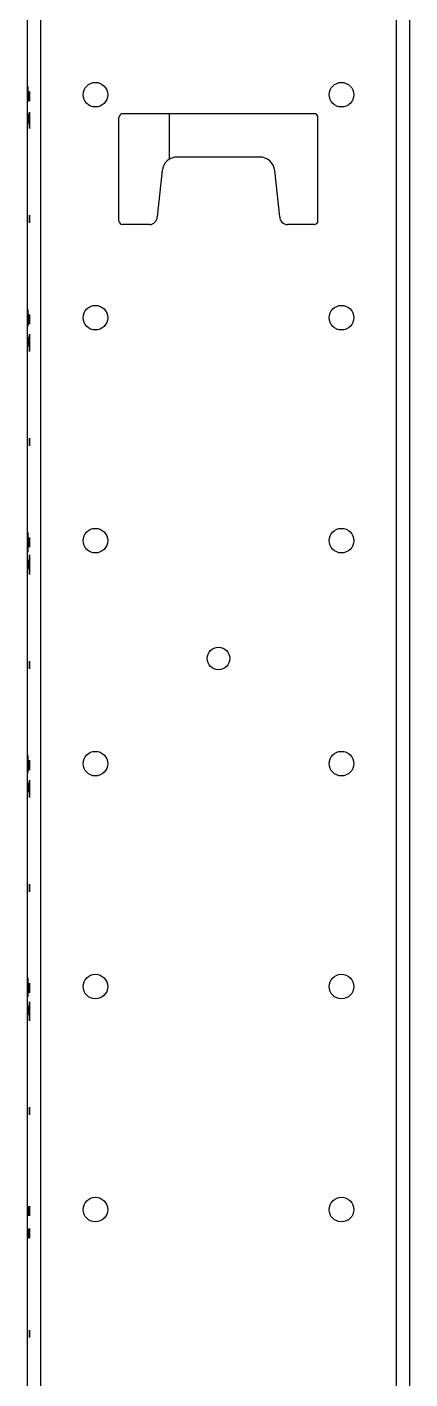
# Model space of a CAD drawing. Extents: x 8 to 102, y 11 to 162.
# Drawn here: x 65.58 to 68.58, y 31.78 to 42.39 of the extents above; entities that cross this region are included whole.
import ezdxf

# ---------------------------------------------------------------- set-up
doc = ezdxf.new("R2010")
doc.units = 0
doc.header["$MEASUREMENT"] = 0
doc.layers.add('TFR-TRI3', color=7, linetype='CONTINUOUS')

msp = doc.modelspace()

# ---------------------------------------------------------------- linework, layer by layer
at = {"layer": 'TFR-TRI3', "color": 113, "linetype": 'CONTINUOUS'}
for p, q in [((65.685, 11.26), (65.685, 107.017)), ((68.468, 107.017), (68.468, 11.26)), ((68.576, 11.26), (68.576, 107.017)), ((65.576, 104.587), (65.576, 13.694)), ((67.826, 41.711), (66.326, 41.711)), ((66.296, 40.871), (66.296, 41.681)), ((67.856, 40.871), (67.856, 41.681)), ((67.398, 41.371), (66.754, 41.371)), ((66.635, 41.264), (66.596, 40.901)), ((67.556, 40.901), (67.518, 41.264)), ((66.536, 40.841), (66.326, 40.841)), ((67.826, 40.841), (67.616, 40.841))]:
    msp.add_line(p, q, dxfattribs=at)
at = {"layer": 'TFR-TRI3', "color": 3, "linetype": 'CONTINUOUS'}
for p, q in [((65.581, 41.925), (65.581, 41.923)), ((65.581, 41.921), (65.581, 41.925)), ((65.581, 41.923), (65.581, 41.918)), ((65.581, 41.916), (65.581, 41.922)), ((65.581, 41.922), (65.581, 41.899)), ((65.581, 41.909), (65.581, 41.921)), ((65.581, 41.918), (65.581, 41.909)), ((65.581, 41.905), (65.581, 41.916)), ((65.581, 41.892), (65.581, 41.909)), ((65.581, 41.909), (65.581, 41.897)), ((65.581, 41.889), (65.581, 41.905)), ((65.581, 41.902), (65.581, 41.899)), ((65.581, 41.899), (65.581, 41.902)), ((65.581, 41.892), (65.581, 41.899)), ((65.581, 41.899), (65.581, 41.896)), ((65.581, 41.899), (65.581, 41.892)), ((65.581, 41.897), (65.581, 41.883)), ((65.581, 41.896), (65.581, 41.891)), ((65.581, 41.88), (65.581, 41.892)), ((65.581, 41.892), (65.581, 41.88)), ((65.581, 41.871), (65.581, 41.892)), ((65.581, 41.891), (65.581, 41.881)), ((65.581, 41.87), (65.581, 41.889)), ((65.581, 41.883), (65.581, 41.867)), ((65.581, 41.881), (65.581, 41.868)), ((65.581, 41.867), (65.581, 41.88)), ((65.581, 41.88), (65.581, 41.866)), ((65.581, 41.858), (65.581, 41.871)), ((65.581, 41.843), (65.581, 41.87)), ((65.581, 41.868), (65.581, 41.858)), ((65.581, 41.867), (65.581, 41.842)), ((65.581, 41.857), (65.581, 41.867)), ((65.581, 41.866), (65.581, 41.852)), ((65.581, 41.846), (65.581, 41.858)), ((65.581, 41.858), (65.581, 41.849)), ((65.581, 41.848), (65.581, 41.857)), ((65.581, 41.852), (65.581, 41.84)), ((65.581, 41.849), (65.581, 41.84)), ((65.581, 41.84), (65.581, 41.848)), ((65.581, 41.835), (65.581, 41.846)), ((65.581, 41.823), (65.581, 41.843)), ((65.581, 41.842), (65.581, 41.821)), ((65.581, 41.84), (65.581, 41.832)), ((65.581, 41.84), (65.581, 41.832)), ((65.581, 41.834), (65.581, 41.84)), ((65.581, 41.826), (65.581, 41.835)), ((65.581, 41.831), (65.581, 41.834)), ((65.581, 41.832), (65.581, 41.828)), ((65.581, 41.832), (65.581, 41.829)), ((65.581, 41.829), (65.581, 41.831)), ((65.581, 41.828), (65.581, 41.826)), ((65.581, 41.808), (65.581, 41.823)), ((65.581, 41.821), (65.581, 41.808)), ((65.581, 41.808), (65.581, 41.804)), ((65.581, 41.804), (65.581, 41.808)), ((65.596, 41.873), (65.596, 41.886)), ((65.596, 41.886), (65.596, 41.866)), ((65.596, 41.859), (65.596, 41.873)), ((65.596, 41.866), (65.596, 41.849)), ((65.596, 41.846), (65.596, 41.859)), ((65.596, 41.849), (65.596, 41.835)), ((65.596, 41.835), (65.596, 41.846)), ((65.596, 41.81), (65.596, 41.835)), ((65.596, 41.835), (65.596, 41.826)), ((65.596, 41.826), (65.596, 41.81)), ((65.581, 41.71), (65.581, 41.685)), ((65.581, 41.694), (65.581, 41.71)), ((65.596, 41.718), (65.596, 41.723)), ((65.596, 41.723), (65.596, 41.718)), ((65.596, 41.718), (65.596, 41.702)), ((65.596, 41.704), (65.596, 41.718)), ((65.596, 41.683), (65.596, 41.704)), ((65.596, 41.702), (65.596, 41.681)), ((65.596, 41.698), (65.596, 41.7)), ((65.596, 41.7), (65.596, 41.69)), ((65.581, 41.685), (65.581, 41.694)), ((65.581, 41.685), (65.581, 41.674)), ((65.581, 41.671), (65.581, 41.685)), ((65.581, 41.674), (65.581, 41.661)), ((65.581, 41.654), (65.581, 41.671)), ((65.581, 41.661), (65.581, 41.647)), ((65.581, 41.635), (65.581, 41.654)), ((65.581, 41.647), (65.581, 41.635)), ((65.596, 41.693), (65.596, 41.698)), ((65.596, 41.693), (65.596, 41.696)), ((65.596, 41.696), (65.596, 41.695)), ((65.596, 41.695), (65.596, 41.691)), ((65.596, 41.685), (65.596, 41.693)), ((65.596, 41.685), (65.596, 41.693)), ((65.596, 41.691), (65.596, 41.684)), ((65.596, 41.69), (65.596, 41.679)), ((65.596, 41.672), (65.596, 41.685)), ((65.596, 41.675), (65.596, 41.685)), ((65.596, 41.684), (65.596, 41.676)), ((65.596, 41.656), (65.596, 41.683)), ((65.596, 41.681), (65.596, 41.654)), ((65.596, 41.679), (65.596, 41.666)), ((65.596, 41.676), (65.596, 41.667)), ((65.596, 41.666), (65.596, 41.675)), ((65.596, 41.657), (65.596, 41.672)), ((65.596, 41.667), (65.596, 41.656)), ((65.596, 41.655), (65.596, 41.666)), ((65.596, 41.666), (65.596, 41.653)), ((65.596, 41.643), (65.596, 41.657)), ((65.596, 41.656), (65.596, 41.643)), ((65.596, 41.64), (65.596, 41.656)), ((65.596, 41.642), (65.596, 41.655)), ((65.596, 41.654), (65.596, 41.633)), ((65.596, 41.653), (65.596, 41.631)), ((65.596, 41.631), (65.596, 41.643)), ((65.596, 41.643), (65.596, 41.631)), ((65.596, 41.632), (65.596, 41.642)), ((65.596, 41.625), (65.596, 41.64)), ((65.596, 41.633), (65.596, 41.617)), ((65.596, 41.626), (65.596, 41.632)), ((65.596, 41.623), (65.596, 41.631)), ((65.596, 41.631), (65.596, 41.612)), ((65.596, 41.631), (65.596, 41.623)), ((65.596, 41.623), (65.596, 41.626)), ((65.596, 41.613), (65.596, 41.625)), ((65.596, 41.599), (65.596, 41.623)), ((65.596, 41.623), (65.596, 41.62)), ((65.596, 41.62), (65.596, 41.623)), ((65.596, 41.617), (65.596, 41.605)), ((65.596, 41.603), (65.596, 41.613)), ((65.596, 41.612), (65.596, 41.6)), ((65.596, 41.605), (65.596, 41.599)), ((65.596, 41.598), (65.596, 41.603)), ((65.596, 41.6), (65.596, 41.596)), ((65.596, 41.596), (65.596, 41.598)), ((65.581, 40.855), (65.581, 40.915)), ((65.581, 40.855), (65.581, 40.915)), ((65.596, 40.915), (65.596, 40.855)), ((65.596, 40.915), (65.596, 40.855)), ((65.581, 40.175), (65.581, 40.171)), ((65.581, 40.17), (65.581, 40.175)), ((65.581, 40.171), (65.581, 40.159)), ((65.581, 40.157), (65.581, 40.17)), ((65.581, 40.165), (65.581, 40.084)), ((65.581, 40.064), (65.581, 40.165)), ((65.581, 40.159), (65.581, 40.136)), ((65.581, 40.136), (65.581, 40.157)), ((65.581, 40.145), (65.581, 40.148)), ((65.581, 40.148), (65.581, 40.145)), ((65.581, 40.145), (65.581, 40.136)), ((65.581, 40.136), (65.581, 40.145)), ((65.581, 40.136), (65.581, 40.105)), ((65.581, 40.136), (65.581, 40.122)), ((65.581, 40.112), (65.581, 40.136)), ((65.581, 40.122), (65.581, 40.136)), ((65.581, 40.105), (65.581, 40.122)), ((65.581, 40.122), (65.581, 40.105)), ((65.581, 40.092), (65.581, 40.112)), ((65.596, 40.123), (65.596, 40.136)), ((65.596, 40.136), (65.596, 40.116)), ((65.596, 40.109), (65.596, 40.123)), ((65.596, 40.116), (65.596, 40.099)), ((65.596, 40.096), (65.596, 40.109)), ((65.581, 40.091), (65.581, 40.105)), ((65.581, 40.105), (65.581, 40.08)), ((65.581, 40.105), (65.581, 40.093)), ((65.581, 40.093), (65.581, 40.083)), ((65.581, 40.073), (65.581, 40.092)), ((65.581, 40.08), (65.581, 40.091)), ((65.581, 40.084), (65.581, 40.073)), ((65.581, 40.083), (65.581, 40.074)), ((65.581, 40.071), (65.581, 40.08)), ((65.581, 40.08), (65.581, 40.06)), ((65.581, 40.074), (65.581, 40.068)), ((65.581, 40.066), (65.581, 40.071)), ((65.581, 40.068), (65.581, 40.044)), ((65.581, 40.04), (65.581, 40.066)), ((65.581, 40.044), (65.581, 40.064)), ((65.581, 40.06), (65.581, 40.046)), ((65.581, 40.046), (65.581, 40.04)), ((65.596, 40.099), (65.596, 40.085)), ((65.596, 40.085), (65.596, 40.096)), ((65.596, 40.06), (65.596, 40.085)), ((65.596, 40.085), (65.596, 40.076)), ((65.596, 40.076), (65.596, 40.06)), ((65.581, 39.96), (65.581, 39.935)), ((65.581, 39.944), (65.581, 39.96)), ((65.581, 39.935), (65.581, 39.944)), ((65.581, 39.921), (65.581, 39.935)), ((65.581, 39.935), (65.581, 39.924)), ((65.581, 39.924), (65.581, 39.911)), ((65.581, 39.904), (65.581, 39.921)), ((65.581, 39.911), (65.581, 39.897)), ((65.581, 39.885), (65.581, 39.904)), ((65.581, 39.897), (65.581, 39.885)), ((65.596, 39.981), (65.596, 39.954)), ((65.596, 39.974), (65.596, 39.981)), ((65.596, 39.976), (65.596, 39.956)), ((65.596, 39.953), (65.596, 39.976)), ((65.596, 39.96), (65.596, 39.974)), ((65.596, 39.94), (65.596, 39.96)), ((65.596, 39.956), (65.596, 39.855)), ((65.596, 39.954), (65.596, 39.949)), ((65.596, 39.946), (65.596, 39.953)), ((65.596, 39.949), (65.596, 39.941)), ((65.596, 39.936), (65.596, 39.947)), ((65.596, 39.947), (65.596, 39.928)), ((65.596, 39.937), (65.596, 39.946)), ((65.596, 39.941), (65.596, 39.929)), ((65.596, 39.915), (65.596, 39.94)), ((65.596, 39.927), (65.596, 39.937)), ((65.596, 39.855), (65.596, 39.936)), ((65.596, 39.929), (65.596, 39.915)), ((65.596, 39.928), (65.596, 39.909)), ((65.596, 39.915), (65.596, 39.927)), ((65.596, 39.915), (65.596, 39.898)), ((65.596, 39.885), (65.596, 39.915)), ((65.596, 39.898), (65.596, 39.915)), ((65.596, 39.909), (65.596, 39.884)), ((65.596, 39.898), (65.596, 39.884)), ((65.596, 39.884), (65.596, 39.898)), ((65.596, 39.861), (65.596, 39.885)), ((65.596, 39.875), (65.596, 39.884)), ((65.596, 39.884), (65.596, 39.863)), ((65.596, 39.884), (65.596, 39.875)), ((65.596, 39.872), (65.596, 39.875)), ((65.596, 39.875), (65.596, 39.872)), ((65.596, 39.863), (65.596, 39.85)), ((65.596, 39.849), (65.596, 39.861)), ((65.596, 39.85), (65.596, 39.845)), ((65.596, 39.845), (65.596, 39.849)), ((65.581, 39.105), (65.581, 39.165)), ((65.581, 39.105), (65.581, 39.165)), ((65.596, 39.165), (65.596, 39.105)), ((65.596, 39.165), (65.596, 39.105)), ((65.581, 38.425), (65.581, 38.395)), ((65.581, 38.395), (65.581, 38.425)), ((65.581, 38.395), (65.581, 38.367)), ((65.581, 38.372), (65.581, 38.395)), ((65.581, 38.27), (65.581, 38.372)), ((65.581, 38.367), (65.581, 38.297)), ((65.581, 38.367), (65.581, 38.27)), ((65.581, 38.297), (65.581, 38.367)), ((65.596, 38.373), (65.596, 38.386)), ((65.596, 38.386), (65.596, 38.366)), ((65.596, 38.359), (65.596, 38.373)), ((65.596, 38.366), (65.596, 38.349)), ((65.596, 38.346), (65.596, 38.359)), ((65.596, 38.349), (65.596, 38.335)), ((65.596, 38.335), (65.596, 38.346)), ((65.596, 38.335), (65.596, 38.326)), ((65.596, 38.31), (65.596, 38.335)), ((65.596, 38.326), (65.596, 38.31)), ((65.581, 38.21), (65.581, 38.185)), ((65.581, 38.194), (65.581, 38.21)), ((65.596, 38.25), (65.596, 38.148)), ((65.596, 38.153), (65.596, 38.25)), ((65.596, 38.223), (65.596, 38.153)), ((65.596, 38.153), (65.596, 38.223)), ((65.581, 38.185), (65.581, 38.194)), ((65.581, 38.171), (65.581, 38.185)), ((65.581, 38.185), (65.581, 38.174)), ((65.581, 38.174), (65.581, 38.161)), ((65.581, 38.154), (65.581, 38.171)), ((65.581, 38.161), (65.581, 38.147)), ((65.581, 38.135), (65.581, 38.154)), ((65.581, 38.147), (65.581, 38.135)), ((65.596, 38.125), (65.596, 38.153)), ((65.596, 38.148), (65.596, 38.125)), ((65.596, 38.095), (65.596, 38.125)), ((65.596, 38.125), (65.596, 38.095)), ((65.581, 37.355), (65.581, 37.415)), ((65.581, 37.355), (65.581, 37.415)), ((65.596, 37.415), (65.596, 37.355)), ((65.596, 37.415), (65.596, 37.355)), ((65.581, 36.673), (65.581, 36.675)), ((65.581, 36.675), (65.581, 36.67)), ((65.581, 36.665), (65.581, 36.673)), ((65.581, 36.67), (65.581, 36.656)), ((65.581, 36.665), (65.581, 36.663)), ((65.581, 36.653), (65.581, 36.665)), ((65.581, 36.663), (65.581, 36.665)), ((65.581, 36.663), (65.581, 36.658)), ((65.581, 36.658), (65.581, 36.663)), ((65.581, 36.658), (65.581, 36.649)), ((65.581, 36.648), (65.581, 36.658)), ((65.581, 36.656), (65.581, 36.633)), ((65.581, 36.637), (65.581, 36.653)), ((65.581, 36.649), (65.581, 36.637)), ((65.581, 36.648), (65.581, 36.646)), ((65.581, 36.636), (65.581, 36.648)), ((65.581, 36.645), (65.581, 36.648)), ((65.581, 36.646), (65.581, 36.637)), ((65.581, 36.636), (65.581, 36.645)), ((65.581, 36.636), (65.581, 36.639)), ((65.581, 36.639), (65.581, 36.637)), ((65.581, 36.637), (65.581, 36.63)), ((65.581, 36.637), (65.581, 36.624)), ((65.581, 36.623), (65.581, 36.636)), ((65.581, 36.626), (65.581, 36.636)), ((65.581, 36.621), (65.581, 36.636)), ((65.581, 36.633), (65.581, 36.606)), ((65.581, 36.63), (65.581, 36.619)), ((65.581, 36.613), (65.581, 36.626)), ((65.581, 36.624), (65.581, 36.608)), ((65.581, 36.606), (65.581, 36.623)), ((65.581, 36.605), (65.581, 36.621)), ((65.581, 36.619), (65.581, 36.606)), ((65.581, 36.598), (65.581, 36.613)), ((65.581, 36.608), (65.581, 36.6)), ((65.581, 36.593), (65.581, 36.606)), ((65.581, 36.606), (65.581, 36.592)), ((65.581, 36.606), (65.581, 36.582)), ((65.596, 36.623), (65.596, 36.636)), ((65.596, 36.636), (65.596, 36.616)), ((65.596, 36.609), (65.596, 36.623)), ((65.596, 36.616), (65.596, 36.599)), ((65.596, 36.596), (65.596, 36.609)), ((65.581, 36.583), (65.581, 36.605)), ((65.581, 36.6), (65.581, 36.591)), ((65.581, 36.596), (65.581, 36.598)), ((65.581, 36.594), (65.581, 36.596)), ((65.581, 36.591), (65.581, 36.594)), ((65.581, 36.581), (65.581, 36.593)), ((65.581, 36.592), (65.581, 36.581)), ((65.581, 36.565), (65.581, 36.583)), ((65.581, 36.582), (65.581, 36.562)), ((65.581, 36.572), (65.581, 36.581)), ((65.581, 36.581), (65.581, 36.573)), ((65.581, 36.573), (65.581, 36.569)), ((65.581, 36.566), (65.581, 36.572)), ((65.581, 36.569), (65.581, 36.544)), ((65.581, 36.541), (65.581, 36.566)), ((65.581, 36.551), (65.581, 36.565)), ((65.581, 36.562), (65.581, 36.548)), ((65.581, 36.544), (65.581, 36.551)), ((65.581, 36.548), (65.581, 36.541)), ((65.596, 36.599), (65.596, 36.585)), ((65.596, 36.585), (65.596, 36.596)), ((65.596, 36.56), (65.596, 36.585)), ((65.596, 36.585), (65.596, 36.576)), ((65.596, 36.576), (65.596, 36.56)), ((65.581, 36.444), (65.581, 36.46)), ((65.581, 36.46), (65.581, 36.435)), ((65.581, 36.435), (65.581, 36.444)), ((65.581, 36.421), (65.581, 36.435)), ((65.581, 36.435), (65.581, 36.424)), ((65.581, 36.424), (65.581, 36.411)), ((65.581, 36.404), (65.581, 36.421)), ((65.581, 36.411), (65.581, 36.397)), ((65.581, 36.385), (65.581, 36.404)), ((65.581, 36.397), (65.581, 36.385)), ((65.596, 36.473), (65.596, 36.479)), ((65.596, 36.479), (65.596, 36.454)), ((65.596, 36.451), (65.596, 36.476)), ((65.596, 36.476), (65.596, 36.469)), ((65.596, 36.459), (65.596, 36.473)), ((65.596, 36.469), (65.596, 36.455)), ((65.596, 36.438), (65.596, 36.459)), ((65.596, 36.455), (65.596, 36.437)), ((65.596, 36.454), (65.596, 36.448)), ((65.596, 36.447), (65.596, 36.451)), ((65.596, 36.448), (65.596, 36.439)), ((65.596, 36.439), (65.596, 36.447)), ((65.596, 36.439), (65.596, 36.428)), ((65.596, 36.428), (65.596, 36.439)), ((65.596, 36.414), (65.596, 36.438)), ((65.596, 36.437), (65.596, 36.415)), ((65.596, 36.429), (65.596, 36.427)), ((65.596, 36.42), (65.596, 36.429)), ((65.596, 36.414), (65.596, 36.428)), ((65.596, 36.428), (65.596, 36.414)), ((65.596, 36.427), (65.596, 36.424)), ((65.596, 36.424), (65.596, 36.423)), ((65.596, 36.423), (65.596, 36.407)), ((65.596, 36.412), (65.596, 36.42)), ((65.596, 36.415), (65.596, 36.399)), ((65.596, 36.387), (65.596, 36.414)), ((65.596, 36.414), (65.596, 36.397)), ((65.596, 36.401), (65.596, 36.414)), ((65.596, 36.396), (65.596, 36.412)), ((65.596, 36.407), (65.596, 36.394)), ((65.596, 36.39), (65.596, 36.401)), ((65.596, 36.399), (65.596, 36.384)), ((65.596, 36.397), (65.596, 36.384)), ((65.596, 36.383), (65.596, 36.396)), ((65.596, 36.394), (65.596, 36.384)), ((65.596, 36.383), (65.596, 36.39)), ((65.596, 36.365), (65.596, 36.387)), ((65.596, 36.384), (65.596, 36.381)), ((65.596, 36.384), (65.596, 36.375)), ((65.596, 36.384), (65.596, 36.372)), ((65.596, 36.375), (65.596, 36.383)), ((65.596, 36.383), (65.596, 36.367)), ((65.596, 36.371), (65.596, 36.383)), ((65.596, 36.381), (65.596, 36.383)), ((65.596, 36.375), (65.596, 36.372)), ((65.596, 36.372), (65.596, 36.375)), ((65.596, 36.372), (65.596, 36.363)), ((65.596, 36.362), (65.596, 36.371)), ((65.596, 36.367), (65.596, 36.355)), ((65.596, 36.35), (65.596, 36.365)), ((65.596, 36.363), (65.596, 36.357)), ((65.596, 36.357), (65.596, 36.362)), ((65.596, 36.355), (65.596, 36.357)), ((65.596, 36.357), (65.596, 36.355)), ((65.596, 36.355), (65.596, 36.348)), ((65.596, 36.345), (65.596, 36.35)), ((65.596, 36.348), (65.596, 36.345)), ((65.581, 35.605), (65.581, 35.665)), ((65.581, 35.605), (65.581, 35.665)), ((65.596, 35.665), (65.596, 35.605)), ((65.596, 35.665), (65.596, 35.605)), ((65.581, 34.929), (65.581, 34.78)), ((65.581, 34.818), (65.581, 34.929)), ((65.581, 34.928), (65.581, 34.927)), ((65.581, 34.924), (65.581, 34.928)), ((65.581, 34.927), (65.581, 34.923)), ((65.581, 34.909), (65.581, 34.924)), ((65.581, 34.923), (65.581, 34.915)), ((65.581, 34.915), (65.581, 34.904)), ((65.581, 34.887), (65.581, 34.909)), ((65.581, 34.904), (65.581, 34.887)), ((65.581, 34.897), (65.581, 34.9)), ((65.581, 34.9), (65.581, 34.897)), ((65.581, 34.897), (65.581, 34.888)), ((65.581, 34.887), (65.581, 34.897)), ((65.581, 34.888), (65.581, 34.875)), ((65.581, 34.868), (65.581, 34.887)), ((65.581, 34.887), (65.581, 34.862)), ((65.581, 34.858), (65.581, 34.887)), ((65.581, 34.875), (65.581, 34.858)), ((65.581, 34.837), (65.581, 34.868)), ((65.581, 34.862), (65.581, 34.841)), ((65.581, 34.858), (65.581, 34.84)), ((65.581, 34.829), (65.581, 34.858)), ((65.581, 34.841), (65.581, 34.83)), ((65.581, 34.84), (65.581, 34.826)), ((65.581, 34.817), (65.581, 34.837)), ((65.581, 34.83), (65.581, 34.824)), ((65.581, 34.807), (65.581, 34.829)), ((65.581, 34.826), (65.581, 34.817)), ((65.581, 34.824), (65.581, 34.818)), ((65.581, 34.801), (65.581, 34.817)), ((65.581, 34.817), (65.581, 34.814)), ((65.581, 34.814), (65.581, 34.785)), ((65.581, 34.792), (65.581, 34.807)), ((65.596, 34.886), (65.596, 34.866)), ((65.596, 34.873), (65.596, 34.886)), ((65.596, 34.859), (65.596, 34.873)), ((65.596, 34.866), (65.596, 34.849)), ((65.596, 34.846), (65.596, 34.859)), ((65.596, 34.849), (65.596, 34.835)), ((65.596, 34.835), (65.596, 34.846)), ((65.596, 34.835), (65.596, 34.826)), ((65.596, 34.81), (65.596, 34.835)), ((65.596, 34.826), (65.596, 34.81)), ((65.581, 34.791), (65.581, 34.801)), ((65.581, 34.785), (65.581, 34.792)), ((65.581, 34.783), (65.581, 34.791)), ((65.581, 34.781), (65.581, 34.783)), ((65.581, 34.78), (65.581, 34.781)), ((65.581, 34.71), (65.581, 34.685)), ((65.581, 34.694), (65.581, 34.71)), ((65.596, 34.74), (65.596, 34.739)), ((65.596, 34.592), (65.596, 34.74)), ((65.596, 34.739), (65.596, 34.737)), ((65.596, 34.737), (65.596, 34.73)), ((65.596, 34.707), (65.596, 34.735)), ((65.596, 34.735), (65.596, 34.728)), ((65.596, 34.73), (65.596, 34.719)), ((65.596, 34.728), (65.596, 34.713)), ((65.596, 34.719), (65.596, 34.703)), ((65.596, 34.713), (65.596, 34.691)), ((65.596, 34.703), (65.596, 34.707)), ((65.596, 34.694), (65.596, 34.703)), ((65.596, 34.703), (65.596, 34.683)), ((65.596, 34.702), (65.596, 34.592)), ((65.596, 34.697), (65.596, 34.702)), ((65.596, 34.69), (65.596, 34.697)), ((65.581, 34.685), (65.581, 34.694)), ((65.581, 34.685), (65.581, 34.674)), ((65.581, 34.671), (65.581, 34.685)), ((65.581, 34.674), (65.581, 34.661)), ((65.581, 34.654), (65.581, 34.671)), ((65.581, 34.661), (65.581, 34.647)), ((65.581, 34.635), (65.581, 34.654)), ((65.581, 34.647), (65.581, 34.635)), ((65.596, 34.68), (65.596, 34.694)), ((65.596, 34.691), (65.596, 34.662)), ((65.596, 34.679), (65.596, 34.69)), ((65.596, 34.683), (65.596, 34.652)), ((65.596, 34.663), (65.596, 34.68)), ((65.596, 34.658), (65.596, 34.679)), ((65.596, 34.645), (65.596, 34.663)), ((65.596, 34.662), (65.596, 34.633)), ((65.596, 34.633), (65.596, 34.658)), ((65.596, 34.652), (65.596, 34.633)), ((65.596, 34.632), (65.596, 34.645)), ((65.596, 34.633), (65.596, 34.623)), ((65.596, 34.616), (65.596, 34.633)), ((65.596, 34.633), (65.596, 34.611)), ((65.596, 34.623), (65.596, 34.632)), ((65.596, 34.623), (65.596, 34.62)), ((65.596, 34.62), (65.596, 34.623)), ((65.596, 34.605), (65.596, 34.616)), ((65.596, 34.611), (65.596, 34.597)), ((65.596, 34.597), (65.596, 34.605)), ((65.596, 34.597), (65.596, 34.592)), ((65.596, 34.593), (65.596, 34.597)), ((65.596, 34.592), (65.596, 34.593)), ((65.581, 33.855), (65.581, 33.915)), ((65.581, 33.855), (65.581, 33.915)), ((65.596, 33.915), (65.596, 33.855)), ((65.596, 33.915), (65.596, 33.855)), ((65.581, 33.135), (65.581, 33.11)), ((65.581, 33.119), (65.581, 33.135)), ((65.581, 33.11), (65.581, 33.119)), ((65.581, 33.11), (65.581, 33.099)), ((65.581, 33.096), (65.581, 33.11)), ((65.596, 33.136), (65.596, 33.116)), ((65.596, 33.123), (65.596, 33.136)), ((65.596, 33.109), (65.596, 33.123)), ((65.596, 33.116), (65.596, 33.099)), ((65.596, 33.096), (65.596, 33.109)), ((65.581, 33.099), (65.581, 33.086)), ((65.581, 33.079), (65.581, 33.096)), ((65.581, 33.086), (65.581, 33.072)), ((65.581, 33.06), (65.581, 33.079)), ((65.581, 33.072), (65.581, 33.06)), ((65.596, 33.099), (65.596, 33.085)), ((65.596, 33.085), (65.596, 33.096)), ((65.596, 33.085), (65.596, 33.076)), ((65.596, 33.06), (65.596, 33.085)), ((65.596, 33.076), (65.596, 33.06)), ((65.581, 32.96), (65.581, 32.935)), ((65.581, 32.944), (65.581, 32.96)), ((65.581, 32.935), (65.581, 32.944)), ((65.581, 32.921), (65.581, 32.935)), ((65.581, 32.935), (65.581, 32.924)), ((65.581, 32.924), (65.581, 32.911)), ((65.581, 32.904), (65.581, 32.921)), ((65.581, 32.911), (65.581, 32.897)), ((65.581, 32.885), (65.581, 32.904)), ((65.581, 32.897), (65.581, 32.885)), ((65.596, 32.948), (65.596, 32.961)), ((65.596, 32.961), (65.596, 32.941)), ((65.596, 32.934), (65.596, 32.948)), ((65.596, 32.941), (65.596, 32.924)), ((65.596, 32.921), (65.596, 32.934)), ((65.596, 32.924), (65.596, 32.91)), ((65.596, 32.91), (65.596, 32.921)), ((65.596, 32.885), (65.596, 32.91)), ((65.596, 32.91), (65.596, 32.901)), ((65.596, 32.901), (65.596, 32.885)), ((65.581, 32.105), (65.581, 32.165)), ((65.581, 32.105), (65.581, 32.165)), ((65.596, 32.165), (65.596, 32.105)), ((65.596, 32.165), (65.596, 32.105))]:
    msp.add_line(p, q, dxfattribs=at)
at = {"layer": 'TFR-TRI3', "color": 215, "linetype": 'CONTINUOUS'}
msp.add_line((66.691, 41.712), (66.691, 41.354), dxfattribs=at)
at = {"layer": 'TFR-TRI3', "color": 113, "linetype": 'CONTINUOUS'}
for centre, radius in [((66.112, 41.86), 0.0965), ((68.04, 41.86), 0.0965), ((66.112, 40.11), 0.0965), ((68.04, 40.11), 0.0965), ((66.112, 38.36), 0.0965), ((68.04, 38.36), 0.0965), ((67.076, 37.435), 0.0885), ((66.112, 36.61), 0.0965), ((68.04, 36.61), 0.0965), ((66.112, 34.86), 0.0965), ((68.04, 34.86), 0.0965), ((66.112, 33.11), 0.0965), ((68.04, 33.11), 0.0965)]:
    msp.add_circle(centre, radius, dxfattribs=at)
for centre, radius, start, end in [((66.326, 41.681), 0.03, 90, 180), ((67.826, 41.681), 0.03, 0, 90), ((66.754, 41.251), 0.12, 90, 173.9275), ((67.398, 41.251), 0.12, 6.0725, 90), ((66.326, 40.871), 0.03, 180, 270), ((66.536, 40.901), 0.06, 270, 0), ((67.616, 40.901), 0.06, 180, 270), ((67.826, 40.871), 0.03, 270, 0)]:
    msp.add_arc(centre, radius, start, end, dxfattribs=at)

doc.saveas('drawing.dxf')
